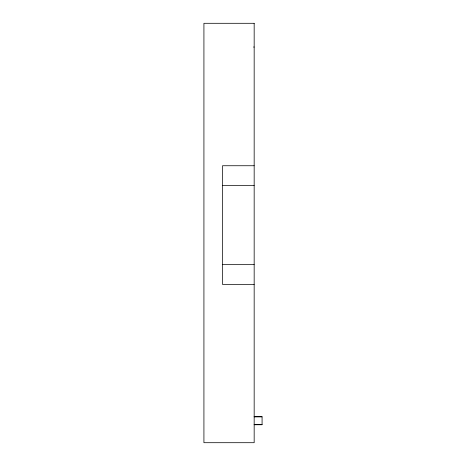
<?xml version="1.0" encoding="UTF-8"?>
<svg xmlns="http://www.w3.org/2000/svg" width="466" height="466" viewBox="0 0 466 466"><rect width="100%" height="100%" fill="white"/><g stroke="black" fill="none" stroke-linecap="round" stroke-linejoin="round"><path stroke-width="0.7" d="M253.551 47.037L254.168 47.037M254.168 165.739L222.515 165.739L222.515 284.435L254.168 284.435M222.515 185.52L254.168 185.52M222.515 264.653L254.168 264.653M254.168 416.697L262.078 416.697L262.078 424.747L254.168 424.747M254.168 416.837L262.078 416.837M254.168 424.608L262.078 424.608M254.168 23.3L203.922 23.3L203.922 442.7L254.168 442.7L254.168 23.3"/></g></svg>
